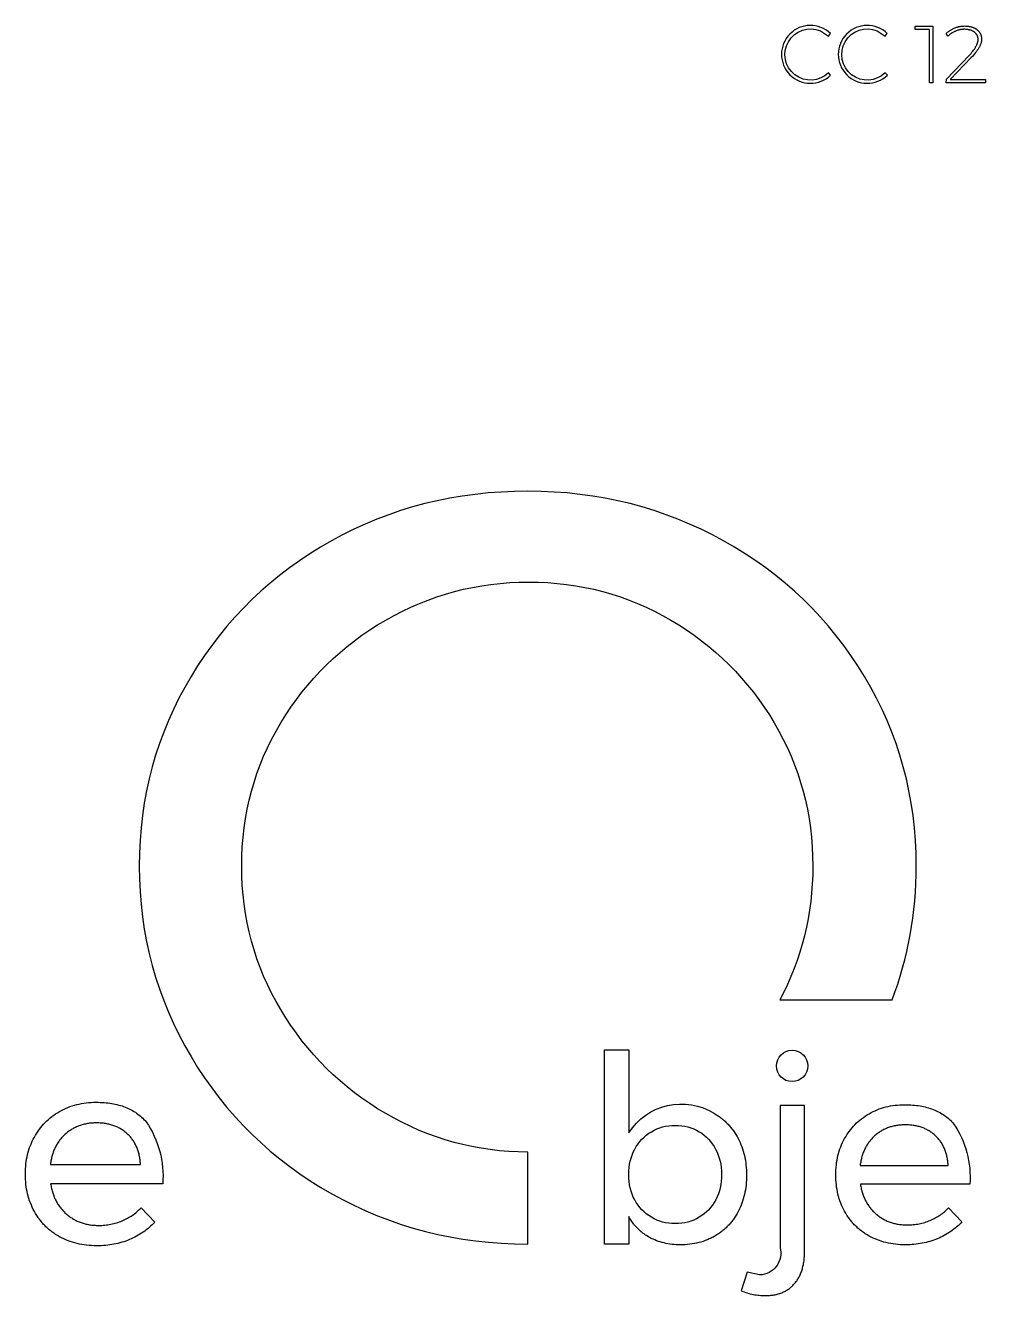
# Model space of a CAD drawing. Header units: millimetres. Extents: x -1043 to -744, y -1370 to -1206.
# Drawn here: x -945.24 to -908.03, y -1340.23 to -1291.02 of the extents above; entities that cross this region are included whole.
import ezdxf

# ---------------------------------------------------------------- set-up
doc = ezdxf.new("R2010")
doc.units = ezdxf.units.MM
doc.header["$MEASUREMENT"] = 0
doc.layers.add('Electronics$ENGRAVE1', color=5, linetype='Continuous', true_color=0x0000ff)

msp = doc.modelspace()

# ---------------------------------------------------------------- linework, layer by layer
at = {"layer": 'Electronics$ENGRAVE1'}
for points in [[(-914.436, -1291.236), (-914.12, -1291.437), (-914.041, -1291.337, 2.359226), (-914.038, -1292.948), (-914.12, -1292.857, -1.864699)], [(-912.236, -1291.236), (-911.92, -1291.437), (-911.841, -1291.337, 2.359226), (-911.838, -1292.948), (-911.92, -1292.857, -1.864699)], [(-918.534, -1333.182), (-918.462, -1333.227), (-918.391, -1333.273), (-918.357, -1333.297), (-918.323, -1333.321), (-918.289, -1333.346), (-918.256, -1333.372), (-918.224, -1333.398), (-918.192, -1333.425), (-918.161, -1333.452), (-918.13, -1333.48), (-918.1, -1333.508), (-918.07, -1333.537), (-918.04, -1333.566), (-918.012, -1333.596), (-917.983, -1333.626), (-917.956, -1333.657), (-917.928, -1333.689), (-917.902, -1333.721), (-917.875, -1333.753), (-917.85, -1333.786), (-917.8, -1333.854), (-917.752, -1333.924), (-917.706, -1333.996), (-917.663, -1334.07), (-917.621, -1334.146), (-917.582, -1334.224), (-917.545, -1334.304), (-917.511, -1334.385), (-917.479, -1334.467), (-917.45, -1334.551), (-917.423, -1334.636), (-917.399, -1334.723), (-917.378, -1334.811), (-917.359, -1334.9), (-917.342, -1334.991), (-917.328, -1335.083), (-917.317, -1335.177), (-917.308, -1335.272), (-917.302, -1335.369), (-917.298, -1335.467), (-917.296, -1335.566), (-917.298, -1335.665), (-917.301, -1335.761), (-917.308, -1335.857), (-917.316, -1335.951), (-917.328, -1336.044), (-917.341, -1336.135), (-917.358, -1336.225), (-917.376, -1336.313), (-917.398, -1336.4), (-917.421, -1336.486), (-917.448, -1336.57), (-917.476, -1336.653), (-917.507, -1336.735), (-917.541, -1336.815), (-917.577, -1336.894), (-917.616, -1336.971), (-917.657, -1337.047), (-917.7, -1337.121), (-917.745, -1337.192), (-917.792, -1337.261), (-917.817, -1337.295), (-917.842, -1337.328), (-917.867, -1337.361), (-917.893, -1337.393), (-917.919, -1337.425), (-917.946, -1337.456), (-917.974, -1337.487), (-918.002, -1337.517), (-918.03, -1337.546), (-918.059, -1337.575), (-918.088, -1337.604), (-918.119, -1337.632), (-918.149, -1337.659), (-918.18, -1337.686), (-918.212, -1337.712), (-918.244, -1337.738), (-918.276, -1337.763), (-918.309, -1337.788), (-918.343, -1337.812), (-918.377, -1337.836), (-918.412, -1337.859), (-918.447, -1337.881), (-918.519, -1337.925), (-918.556, -1337.946), (-918.592, -1337.966), (-918.63, -1337.986), (-918.667, -1338.005), (-918.705, -1338.023), (-918.744, -1338.04), (-918.782, -1338.057), (-918.821, -1338.074), (-918.9, -1338.104), (-918.98, -1338.132), (-919.061, -1338.157), (-919.144, -1338.18), (-919.228, -1338.2), (-919.313, -1338.217), (-919.4, -1338.232), (-919.488, -1338.244), (-919.577, -1338.253), (-919.668, -1338.26), (-919.76, -1338.264), (-919.853, -1338.265), (-919.937, -1338.264), (-920.02, -1338.26), (-920.102, -1338.255), (-920.183, -1338.247), (-920.262, -1338.237), (-920.34, -1338.225), (-920.417, -1338.21), (-920.492, -1338.194), (-920.566, -1338.175), (-920.639, -1338.154), (-920.711, -1338.131), (-920.781, -1338.105), (-920.85, -1338.077), (-920.918, -1338.047), (-920.985, -1338.015), (-921.05, -1337.981), (-921.114, -1337.944), (-921.176, -1337.906), (-921.206, -1337.886), (-921.236, -1337.866), (-921.266, -1337.845), (-921.295, -1337.824), (-921.323, -1337.802), (-921.352, -1337.779), (-921.379, -1337.757), (-921.407, -1337.734), (-921.433, -1337.71), (-921.46, -1337.686), (-921.486, -1337.661), (-921.512, -1337.636), (-921.537, -1337.61), (-921.561, -1337.584), (-921.586, -1337.558), (-921.61, -1337.531), (-921.633, -1337.503), (-921.656, -1337.475), (-921.678, -1337.447), (-921.7, -1337.418), (-921.743, -1337.358), (-921.784, -1337.297), (-921.824, -1337.234), (-921.862, -1337.169), (-921.862, -1338.234), (-922.805, -1338.234), (-922.805, -1330.707), (-921.862, -1330.707), (-921.862, -1333.933, -0.413707)], [(-940.56, -1333.496, -0.169777), (-939.915, -1335.902), (-944.26, -1335.902), (-944.252, -1335.948), (-944.244, -1335.993), (-944.235, -1336.038), (-944.225, -1336.082), (-944.215, -1336.126), (-944.203, -1336.169), (-944.191, -1336.211), (-944.178, -1336.253), (-944.165, -1336.294), (-944.15, -1336.334), (-944.135, -1336.374), (-944.119, -1336.413), (-944.103, -1336.452), (-944.085, -1336.49), (-944.067, -1336.528), (-944.048, -1336.565), (-944.028, -1336.601), (-944.008, -1336.637), (-943.987, -1336.672), (-943.965, -1336.707), (-943.942, -1336.741), (-943.918, -1336.775), (-943.894, -1336.808), (-943.869, -1336.84), (-943.843, -1336.871), (-943.817, -1336.903), (-943.789, -1336.933), (-943.761, -1336.963), (-943.733, -1336.992), (-943.703, -1337.021), (-943.673, -1337.049), (-943.641, -1337.077), (-943.61, -1337.104), (-943.578, -1337.13), (-943.545, -1337.155), (-943.512, -1337.179), (-943.478, -1337.203), (-943.444, -1337.225), (-943.41, -1337.247), (-943.375, -1337.268), (-943.339, -1337.288), (-943.304, -1337.307), (-943.267, -1337.325), (-943.231, -1337.343), (-943.193, -1337.36), (-943.156, -1337.375), (-943.118, -1337.39), (-943.079, -1337.404), (-943.04, -1337.418), (-943, -1337.43), (-942.96, -1337.441), (-942.92, -1337.452), (-942.879, -1337.462), (-942.838, -1337.471), (-942.796, -1337.479), (-942.754, -1337.486), (-942.711, -1337.493), (-942.668, -1337.498), (-942.624, -1337.503), (-942.58, -1337.507), (-942.536, -1337.51), (-942.491, -1337.512), (-942.445, -1337.513), (-942.399, -1337.513), (-942.339, -1337.513), (-942.278, -1337.511), (-942.219, -1337.507), (-942.159, -1337.502), (-942.101, -1337.496), (-942.043, -1337.489), (-941.985, -1337.48), (-941.928, -1337.469), (-941.871, -1337.458), (-941.815, -1337.444), (-941.76, -1337.43), (-941.705, -1337.414), (-941.65, -1337.397), (-941.596, -1337.378), (-941.543, -1337.358), (-941.49, -1337.337), (-941.438, -1337.314), (-941.386, -1337.29), (-941.336, -1337.265), (-941.286, -1337.239), (-941.238, -1337.212), (-941.19, -1337.184), (-941.143, -1337.154), (-941.096, -1337.124), (-941.051, -1337.092), (-941.006, -1337.059), (-940.963, -1337.025), (-940.92, -1336.99), (-940.878, -1336.954), (-940.837, -1336.916), (-940.797, -1336.878), (-940.757, -1336.838), (-940.227, -1337.389), (-940.278, -1337.443), (-940.331, -1337.495), (-940.385, -1337.545), (-940.44, -1337.595), (-940.497, -1337.642), (-940.555, -1337.688), (-940.614, -1337.733), (-940.674, -1337.776), (-940.736, -1337.817), (-940.799, -1337.857), (-940.863, -1337.896), (-940.929, -1337.932), (-940.996, -1337.968), (-941.064, -1338.001), (-941.133, -1338.034), (-941.204, -1338.064), (-941.276, -1338.093), (-941.349, -1338.12), (-941.423, -1338.146), (-941.498, -1338.169), (-941.574, -1338.19), (-941.65, -1338.21), (-941.728, -1338.228), (-941.807, -1338.244), (-941.887, -1338.258), (-941.967, -1338.27), (-942.049, -1338.28), (-942.132, -1338.288), (-942.215, -1338.295), (-942.3, -1338.3), (-942.386, -1338.302), (-942.472, -1338.303), (-942.573, -1338.302), (-942.672, -1338.298), (-942.77, -1338.291), (-942.866, -1338.282), (-942.961, -1338.269), (-943.055, -1338.254), (-943.147, -1338.237), (-943.237, -1338.216), (-943.327, -1338.193), (-943.415, -1338.167), (-943.501, -1338.139), (-943.586, -1338.108), (-943.67, -1338.074), (-943.752, -1338.037), (-943.832, -1337.997), (-943.912, -1337.955), (-943.989, -1337.911), (-944.065, -1337.864), (-944.101, -1337.839), (-944.138, -1337.815), (-944.173, -1337.789), (-944.209, -1337.763), (-944.243, -1337.737), (-944.277, -1337.71), (-944.311, -1337.682), (-944.344, -1337.654), (-944.376, -1337.625), (-944.408, -1337.596), (-944.44, -1337.566), (-944.47, -1337.536), (-944.501, -1337.505), (-944.53, -1337.473), (-944.56, -1337.441), (-944.588, -1337.408), (-944.616, -1337.375), (-944.644, -1337.341), (-944.671, -1337.307), (-944.697, -1337.272), (-944.723, -1337.237), (-944.748, -1337.201), (-944.797, -1337.127), (-944.844, -1337.051), (-944.889, -1336.973), (-944.931, -1336.893), (-944.97, -1336.812), (-945.007, -1336.729), (-945.041, -1336.645), (-945.072, -1336.559), (-945.101, -1336.473), (-945.127, -1336.384), (-945.15, -1336.295), (-945.17, -1336.204), (-945.188, -1336.111), (-945.203, -1336.018), (-945.215, -1335.923), (-945.225, -1335.826), (-945.231, -1335.728), (-945.236, -1335.629), (-945.237, -1335.528), (-945.236, -1335.428), (-945.231, -1335.328), (-945.225, -1335.231), (-945.215, -1335.134), (-945.203, -1335.039), (-945.188, -1334.946), (-945.17, -1334.854), (-945.15, -1334.763), (-945.127, -1334.674), (-945.101, -1334.586), (-945.072, -1334.499), (-945.041, -1334.414), (-945.007, -1334.331), (-944.97, -1334.249), (-944.931, -1334.168), (-944.889, -1334.089), (-944.844, -1334.011), (-944.797, -1333.936), (-944.748, -1333.862), (-944.697, -1333.791), (-944.644, -1333.722), (-944.589, -1333.655), (-944.531, -1333.59), (-944.472, -1333.527), (-944.41, -1333.467), (-944.346, -1333.408), (-944.28, -1333.352), (-944.212, -1333.297), (-944.141, -1333.245), (-944.069, -1333.195), (-943.994, -1333.147), (-943.917, -1333.101), (-943.838, -1333.058), (-943.758, -1333.017), (-943.677, -1332.979), (-943.594, -1332.944), (-943.51, -1332.912), (-943.424, -1332.883), (-943.337, -1332.856), (-943.249, -1332.832), (-943.159, -1332.811), (-943.068, -1332.793), (-942.976, -1332.778), (-942.882, -1332.765), (-942.787, -1332.755), (-942.69, -1332.748), (-942.592, -1332.744), (-942.493, -1332.743), (-942.414, -1332.743), (-942.336, -1332.746), (-942.259, -1332.749), (-942.183, -1332.754), (-942.109, -1332.761), (-942.035, -1332.769), (-941.963, -1332.779), (-941.893, -1332.79), (-941.823, -1332.802), (-941.755, -1332.816), (-941.688, -1332.832), (-941.622, -1332.849), (-941.557, -1332.867), (-941.494, -1332.887), (-941.431, -1332.908), (-941.37, -1332.931), (-941.311, -1332.955), (-941.252, -1332.981), (-941.195, -1333.008), (-941.139, -1333.037), (-941.084, -1333.067), (-941.03, -1333.099), (-940.977, -1333.132), (-940.926, -1333.167), (-940.876, -1333.203), (-940.827, -1333.24), (-940.78, -1333.279), (-940.733, -1333.32), (-940.688, -1333.362), (-940.644, -1333.405), (-940.601, -1333.45)], [(-940.56, -1333.496, -0.169777), (-939.915, -1335.902), (-944.26, -1335.902), (-944.252, -1335.948), (-944.244, -1335.993), (-944.235, -1336.038), (-944.225, -1336.082), (-944.215, -1336.126), (-944.203, -1336.169), (-944.191, -1336.211), (-944.178, -1336.253), (-944.165, -1336.294), (-944.15, -1336.334), (-944.135, -1336.374), (-944.119, -1336.413), (-944.103, -1336.452), (-944.085, -1336.49), (-944.067, -1336.528), (-944.048, -1336.565), (-944.028, -1336.601), (-944.008, -1336.637), (-943.987, -1336.672), (-943.965, -1336.707), (-943.942, -1336.741), (-943.918, -1336.775), (-943.894, -1336.808), (-943.869, -1336.84), (-943.843, -1336.871), (-943.817, -1336.903), (-943.789, -1336.933), (-943.761, -1336.963), (-943.733, -1336.992), (-943.703, -1337.021), (-943.673, -1337.049), (-943.641, -1337.077), (-943.61, -1337.104), (-943.578, -1337.13), (-943.545, -1337.155), (-943.512, -1337.179), (-943.478, -1337.203), (-943.444, -1337.225), (-943.41, -1337.247), (-943.375, -1337.268), (-943.339, -1337.288), (-943.304, -1337.307), (-943.267, -1337.325), (-943.231, -1337.343), (-943.193, -1337.36), (-943.156, -1337.375), (-943.118, -1337.39), (-943.079, -1337.404), (-943.04, -1337.418), (-943, -1337.43), (-942.96, -1337.441), (-942.92, -1337.452), (-942.879, -1337.462), (-942.838, -1337.471), (-942.796, -1337.479), (-942.754, -1337.486), (-942.711, -1337.493), (-942.668, -1337.498), (-942.624, -1337.503), (-942.58, -1337.507), (-942.536, -1337.51), (-942.491, -1337.512), (-942.445, -1337.513), (-942.399, -1337.513), (-942.339, -1337.513), (-942.278, -1337.511), (-942.219, -1337.507), (-942.159, -1337.502), (-942.101, -1337.496), (-942.043, -1337.489), (-941.985, -1337.48), (-941.928, -1337.469), (-941.871, -1337.458), (-941.815, -1337.444), (-941.76, -1337.43), (-941.705, -1337.414), (-941.65, -1337.397), (-941.596, -1337.378), (-941.543, -1337.358), (-941.49, -1337.337), (-941.438, -1337.314), (-941.386, -1337.29), (-941.336, -1337.265), (-941.286, -1337.239), (-941.238, -1337.212), (-941.19, -1337.184), (-941.143, -1337.154), (-941.096, -1337.124), (-941.051, -1337.092), (-941.006, -1337.059), (-940.963, -1337.025), (-940.92, -1336.99), (-940.878, -1336.954), (-940.837, -1336.916), (-940.797, -1336.878), (-940.757, -1336.838), (-940.227, -1337.389), (-940.278, -1337.443), (-940.331, -1337.495), (-940.385, -1337.545), (-940.44, -1337.595), (-940.497, -1337.642), (-940.555, -1337.688), (-940.614, -1337.733), (-940.674, -1337.776), (-940.736, -1337.817), (-940.799, -1337.857), (-940.863, -1337.896), (-940.929, -1337.932), (-940.996, -1337.968), (-941.064, -1338.001), (-941.133, -1338.034), (-941.204, -1338.064), (-941.276, -1338.093), (-941.349, -1338.12), (-941.423, -1338.146), (-941.498, -1338.169), (-941.574, -1338.19), (-941.65, -1338.21), (-941.728, -1338.228), (-941.807, -1338.244), (-941.887, -1338.258), (-941.967, -1338.27), (-942.049, -1338.28), (-942.132, -1338.288), (-942.215, -1338.295), (-942.3, -1338.3), (-942.386, -1338.302), (-942.472, -1338.303), (-942.573, -1338.302), (-942.672, -1338.298), (-942.77, -1338.291), (-942.866, -1338.282), (-942.961, -1338.269), (-943.055, -1338.254), (-943.147, -1338.237), (-943.237, -1338.216), (-943.327, -1338.193), (-943.415, -1338.167), (-943.501, -1338.139), (-943.586, -1338.108), (-943.67, -1338.074), (-943.752, -1338.037), (-943.832, -1337.997), (-943.912, -1337.955), (-943.989, -1337.911), (-944.065, -1337.864), (-944.101, -1337.839), (-944.138, -1337.815), (-944.173, -1337.789), (-944.209, -1337.763), (-944.243, -1337.737), (-944.277, -1337.71), (-944.311, -1337.682), (-944.344, -1337.654), (-944.376, -1337.625), (-944.408, -1337.596), (-944.44, -1337.566), (-944.47, -1337.536), (-944.501, -1337.505), (-944.53, -1337.473), (-944.56, -1337.441), (-944.588, -1337.408), (-944.616, -1337.375), (-944.644, -1337.341), (-944.671, -1337.307), (-944.697, -1337.272), (-944.723, -1337.237), (-944.748, -1337.201), (-944.797, -1337.127), (-944.844, -1337.051), (-944.889, -1336.973), (-944.931, -1336.893), (-944.97, -1336.812), (-945.007, -1336.729), (-945.041, -1336.645), (-945.072, -1336.559), (-945.101, -1336.473), (-945.127, -1336.384), (-945.15, -1336.295), (-945.17, -1336.204), (-945.188, -1336.111), (-945.203, -1336.018), (-945.215, -1335.923), (-945.225, -1335.826), (-945.231, -1335.728), (-945.236, -1335.629), (-945.237, -1335.528), (-945.236, -1335.428), (-945.231, -1335.328), (-945.225, -1335.231), (-945.215, -1335.134), (-945.203, -1335.039), (-945.188, -1334.946), (-945.17, -1334.854), (-945.15, -1334.763), (-945.127, -1334.674), (-945.101, -1334.586), (-945.072, -1334.499), (-945.041, -1334.414), (-945.007, -1334.331), (-944.97, -1334.249), (-944.931, -1334.168), (-944.889, -1334.089), (-944.844, -1334.011), (-944.797, -1333.936), (-944.748, -1333.862), (-944.697, -1333.791), (-944.644, -1333.722), (-944.589, -1333.655), (-944.531, -1333.59), (-944.472, -1333.527), (-944.41, -1333.467), (-944.346, -1333.408), (-944.28, -1333.352), (-944.212, -1333.297), (-944.141, -1333.245), (-944.069, -1333.195), (-943.994, -1333.147), (-943.917, -1333.101), (-943.838, -1333.058), (-943.758, -1333.017), (-943.677, -1332.979), (-943.594, -1332.944), (-943.51, -1332.912), (-943.424, -1332.883), (-943.337, -1332.856), (-943.249, -1332.832), (-943.159, -1332.811), (-943.068, -1332.793), (-942.976, -1332.778), (-942.882, -1332.765), (-942.787, -1332.755), (-942.69, -1332.748), (-942.592, -1332.744), (-942.493, -1332.743), (-942.414, -1332.743), (-942.336, -1332.746), (-942.259, -1332.749), (-942.183, -1332.754), (-942.109, -1332.761), (-942.035, -1332.769), (-941.963, -1332.779), (-941.893, -1332.79), (-941.823, -1332.802), (-941.755, -1332.816), (-941.688, -1332.832), (-941.622, -1332.849), (-941.557, -1332.867), (-941.494, -1332.887), (-941.431, -1332.908), (-941.37, -1332.931), (-941.311, -1332.955), (-941.252, -1332.981), (-941.195, -1333.008), (-941.139, -1333.037), (-941.084, -1333.067), (-941.03, -1333.099), (-940.977, -1333.132), (-940.926, -1333.167), (-940.876, -1333.203), (-940.827, -1333.24), (-940.78, -1333.279), (-940.733, -1333.32), (-940.688, -1333.362), (-940.644, -1333.405), (-940.601, -1333.45)], [(-916.789, -1339.431), (-917.276, -1339.33), (-917.499, -1340.05), (-917.441, -1340.072), (-917.383, -1340.093), (-917.325, -1340.112), (-917.267, -1340.13), (-917.209, -1340.147), (-917.151, -1340.162), (-917.093, -1340.175), (-917.035, -1340.187), (-916.978, -1340.198), (-916.92, -1340.207), (-916.863, -1340.215), (-916.805, -1340.221), (-916.748, -1340.226), (-916.691, -1340.23), (-916.633, -1340.232), (-916.576, -1340.233), (-916.531, -1340.232), (-916.486, -1340.231), (-916.442, -1340.229), (-916.399, -1340.226), (-916.356, -1340.222), (-916.314, -1340.217), (-916.272, -1340.211), (-916.232, -1340.205), (-916.191, -1340.197), (-916.152, -1340.189), (-916.113, -1340.18), (-916.075, -1340.169), (-916.037, -1340.158), (-916, -1340.146), (-915.964, -1340.134), (-915.928, -1340.12), (-915.893, -1340.105), (-915.859, -1340.09), (-915.825, -1340.074), (-915.792, -1340.057), (-915.76, -1340.038), (-915.728, -1340.02), (-915.697, -1340), (-915.666, -1339.979), (-915.636, -1339.957), (-915.607, -1339.935), (-915.578, -1339.911), (-915.55, -1339.887), (-915.523, -1339.862), (-915.496, -1339.836), (-915.47, -1339.809), (-915.445, -1339.781), (-915.42, -1339.753), (-915.397, -1339.724), (-915.374, -1339.693), (-915.351, -1339.663), (-915.33, -1339.631), (-915.309, -1339.599), (-915.289, -1339.566), (-915.27, -1339.532), (-915.251, -1339.497), (-915.234, -1339.462), (-915.217, -1339.426), (-915.201, -1339.389), (-915.186, -1339.352), (-915.171, -1339.314), (-915.157, -1339.275), (-915.145, -1339.235), (-915.132, -1339.194), (-915.121, -1339.153), (-915.111, -1339.111), (-915.101, -1339.069), (-915.092, -1339.025), (-915.084, -1338.981), (-915.076, -1338.936), (-915.069, -1338.89), (-915.064, -1338.844), (-915.058, -1338.797), (-915.051, -1338.7), (-915.046, -1338.601), (-915.044, -1338.498), (-915.044, -1332.868), (-915.998, -1332.868), (-915.998, -1338.366, -0.483932)], [(-909.272, -1333.573, -0.169777), (-908.643, -1335.921), (-912.884, -1335.921), (-912.876, -1335.966), (-912.868, -1336.01), (-912.859, -1336.054), (-912.85, -1336.097), (-912.839, -1336.139), (-912.828, -1336.181), (-912.817, -1336.222), (-912.804, -1336.263), (-912.791, -1336.303), (-912.777, -1336.343), (-912.762, -1336.382), (-912.746, -1336.42), (-912.73, -1336.458), (-912.713, -1336.495), (-912.695, -1336.532), (-912.677, -1336.568), (-912.658, -1336.604), (-912.638, -1336.639), (-912.617, -1336.673), (-912.596, -1336.707), (-912.573, -1336.74), (-912.55, -1336.773), (-912.527, -1336.805), (-912.502, -1336.836), (-912.477, -1336.867), (-912.451, -1336.898), (-912.424, -1336.927), (-912.397, -1336.957), (-912.369, -1336.985), (-912.34, -1337.013), (-912.31, -1337.041), (-912.28, -1337.068), (-912.249, -1337.094), (-912.218, -1337.119), (-912.186, -1337.144), (-912.153, -1337.168), (-912.121, -1337.191), (-912.087, -1337.213), (-912.054, -1337.234), (-912.02, -1337.254), (-911.985, -1337.274), (-911.95, -1337.292), (-911.915, -1337.31), (-911.879, -1337.327), (-911.843, -1337.344), (-911.806, -1337.359), (-911.769, -1337.374), (-911.731, -1337.387), (-911.693, -1337.4), (-911.654, -1337.412), (-911.615, -1337.424), (-911.576, -1337.434), (-911.536, -1337.444), (-911.496, -1337.452), (-911.455, -1337.46), (-911.414, -1337.467), (-911.372, -1337.473), (-911.33, -1337.479), (-911.287, -1337.483), (-911.244, -1337.487), (-911.201, -1337.49), (-911.157, -1337.492), (-911.113, -1337.493), (-911.068, -1337.494), (-911.008, -1337.493), (-910.95, -1337.491), (-910.891, -1337.488), (-910.833, -1337.483), (-910.776, -1337.477), (-910.719, -1337.47), (-910.663, -1337.461), (-910.607, -1337.451), (-910.552, -1337.439), (-910.498, -1337.426), (-910.443, -1337.412), (-910.39, -1337.397), (-910.336, -1337.38), (-910.284, -1337.362), (-910.232, -1337.342), (-910.18, -1337.321), (-910.129, -1337.299), (-910.079, -1337.276), (-910.03, -1337.252), (-909.981, -1337.226), (-909.934, -1337.2), (-909.887, -1337.172), (-909.841, -1337.143), (-909.796, -1337.113), (-909.752, -1337.082), (-909.708, -1337.05), (-909.666, -1337.017), (-909.624, -1336.983), (-909.583, -1336.947), (-909.543, -1336.911), (-909.503, -1336.873), (-909.465, -1336.834), (-908.948, -1337.372), (-908.998, -1337.425), (-909.049, -1337.476), (-909.102, -1337.525), (-909.156, -1337.573), (-909.211, -1337.62), (-909.267, -1337.665), (-909.325, -1337.708), (-909.384, -1337.75), (-909.444, -1337.79), (-909.505, -1337.829), (-909.568, -1337.867), (-909.632, -1337.903), (-909.698, -1337.937), (-909.764, -1337.97), (-909.832, -1338.002), (-909.901, -1338.032), (-909.971, -1338.06), (-910.043, -1338.086), (-910.115, -1338.111), (-910.188, -1338.134), (-910.262, -1338.155), (-910.337, -1338.174), (-910.413, -1338.191), (-910.49, -1338.207), (-910.567, -1338.22), (-910.646, -1338.232), (-910.726, -1338.242), (-910.807, -1338.25), (-910.888, -1338.257), (-910.971, -1338.261), (-911.054, -1338.264), (-911.139, -1338.265), (-911.237, -1338.264), (-911.334, -1338.26), (-911.429, -1338.253), (-911.523, -1338.244), (-911.616, -1338.232), (-911.707, -1338.217), (-911.797, -1338.2), (-911.886, -1338.18), (-911.973, -1338.157), (-912.059, -1338.132), (-912.143, -1338.104), (-912.226, -1338.074), (-912.307, -1338.04), (-912.388, -1338.005), (-912.466, -1337.966), (-912.544, -1337.925), (-912.619, -1337.881), (-912.693, -1337.836), (-912.729, -1337.812), (-912.764, -1337.788), (-912.799, -1337.763), (-912.834, -1337.738), (-912.867, -1337.712), (-912.901, -1337.685), (-912.933, -1337.658), (-912.966, -1337.631), (-912.997, -1337.603), (-913.028, -1337.574), (-913.059, -1337.545), (-913.089, -1337.515), (-913.119, -1337.485), (-913.148, -1337.454), (-913.176, -1337.423), (-913.204, -1337.391), (-913.231, -1337.359), (-913.258, -1337.326), (-913.285, -1337.292), (-913.31, -1337.258), (-913.336, -1337.224), (-913.36, -1337.189), (-913.408, -1337.117), (-913.454, -1337.043), (-913.497, -1336.966), (-913.539, -1336.888), (-913.577, -1336.809), (-913.613, -1336.728), (-913.646, -1336.646), (-913.677, -1336.563), (-913.704, -1336.478), (-913.73, -1336.392), (-913.752, -1336.304), (-913.772, -1336.216), (-913.789, -1336.125), (-913.804, -1336.034), (-913.816, -1335.941), (-913.825, -1335.847), (-913.832, -1335.751), (-913.836, -1335.654), (-913.837, -1335.556), (-913.836, -1335.458), (-913.832, -1335.361), (-913.825, -1335.266), (-913.816, -1335.172), (-913.804, -1335.079), (-913.789, -1334.988), (-913.772, -1334.898), (-913.752, -1334.809), (-913.73, -1334.722), (-913.704, -1334.637), (-913.677, -1334.552), (-913.646, -1334.469), (-913.613, -1334.388), (-913.577, -1334.307), (-913.539, -1334.229), (-913.497, -1334.151), (-913.454, -1334.076), (-913.408, -1334.002), (-913.36, -1333.93), (-913.311, -1333.861), (-913.259, -1333.793), (-913.205, -1333.728), (-913.149, -1333.665), (-913.09, -1333.603), (-913.03, -1333.544), (-912.968, -1333.487), (-912.903, -1333.432), (-912.836, -1333.379), (-912.768, -1333.328), (-912.697, -1333.279), (-912.624, -1333.232), (-912.549, -1333.187), (-912.472, -1333.145), (-912.394, -1333.105), (-912.315, -1333.069), (-912.234, -1333.034), (-912.152, -1333.003), (-912.068, -1332.974), (-911.983, -1332.948), (-911.897, -1332.925), (-911.81, -1332.904), (-911.721, -1332.887), (-911.63, -1332.872), (-911.539, -1332.859), (-911.446, -1332.85), (-911.352, -1332.843), (-911.256, -1332.839), (-911.159, -1332.838), (-911.082, -1332.838), (-911.005, -1332.84), (-910.93, -1332.844), (-910.857, -1332.849), (-910.784, -1332.855), (-910.713, -1332.863), (-910.642, -1332.873), (-910.573, -1332.883), (-910.505, -1332.896), (-910.439, -1332.909), (-910.373, -1332.924), (-910.309, -1332.941), (-910.246, -1332.959), (-910.184, -1332.978), (-910.123, -1332.999), (-910.063, -1333.021), (-910.005, -1333.045), (-909.948, -1333.07), (-909.892, -1333.097), (-909.837, -1333.125), (-909.783, -1333.154), (-909.731, -1333.185), (-909.68, -1333.217), (-909.63, -1333.251), (-909.581, -1333.286), (-909.533, -1333.323), (-909.487, -1333.361), (-909.441, -1333.401), (-909.397, -1333.442), (-909.354, -1333.484), (-909.313, -1333.528)]]:
    msp.add_lwpolyline(points, format="xyb", close=True, dxfattribs=at)
for points in [[(-910.768, -1291.055), (-910.079, -1291.055), (-910.079, -1293.242), (-910.208, -1293.242), (-910.208, -1291.183), (-910.768, -1291.183)], [(-908.033, -1293.114), (-908.033, -1293.242), (-909.557, -1293.242), (-909.554, -1293.108), (-908.674, -1292.188), (-908.635, -1292.146), (-908.597, -1292.105), (-908.562, -1292.064), (-908.529, -1292.023), (-908.498, -1291.982), (-908.469, -1291.941), (-908.455, -1291.92), (-908.442, -1291.9), (-908.43, -1291.879), (-908.418, -1291.859), (-908.406, -1291.839), (-908.396, -1291.819), (-908.386, -1291.8), (-908.377, -1291.781), (-908.368, -1291.762), (-908.36, -1291.743), (-908.354, -1291.725), (-908.347, -1291.707), (-908.342, -1291.69), (-908.337, -1291.673), (-908.335, -1291.664), (-908.333, -1291.656), (-908.331, -1291.648), (-908.33, -1291.64), (-908.328, -1291.632), (-908.327, -1291.624), (-908.326, -1291.616), (-908.325, -1291.608), (-908.325, -1291.6), (-908.324, -1291.593), (-908.324, -1291.585), (-908.324, -1291.577), (-908.324, -1291.566), (-908.324, -1291.554), (-908.325, -1291.543), (-908.326, -1291.532), (-908.327, -1291.521), (-908.329, -1291.51), (-908.331, -1291.499), (-908.333, -1291.489), (-908.335, -1291.478), (-908.338, -1291.468), (-908.341, -1291.458), (-908.344, -1291.448), (-908.348, -1291.438), (-908.352, -1291.428), (-908.356, -1291.419), (-908.36, -1291.41), (-908.365, -1291.401), (-908.37, -1291.391), (-908.375, -1291.383), (-908.381, -1291.374), (-908.386, -1291.365), (-908.393, -1291.357), (-908.399, -1291.349), (-908.406, -1291.341), (-908.413, -1291.333), (-908.42, -1291.325), (-908.427, -1291.317), (-908.435, -1291.31), (-908.443, -1291.303), (-908.452, -1291.296), (-908.46, -1291.289), (-908.469, -1291.282), (-908.479, -1291.275), (-908.488, -1291.269), (-908.498, -1291.262), (-908.507, -1291.256), (-908.517, -1291.251), (-908.528, -1291.245), (-908.538, -1291.24), (-908.549, -1291.235), (-908.559, -1291.23), (-908.571, -1291.225), (-908.582, -1291.22), (-908.593, -1291.216), (-908.605, -1291.212), (-908.617, -1291.208), (-908.629, -1291.204), (-908.641, -1291.201), (-908.654, -1291.198), (-908.666, -1291.194), (-908.679, -1291.192), (-908.692, -1291.189), (-908.705, -1291.187), (-908.719, -1291.184), (-908.747, -1291.181), (-908.775, -1291.178), (-908.804, -1291.175), (-908.834, -1291.174), (-908.865, -1291.174), (-908.886, -1291.174), (-908.906, -1291.175), (-908.926, -1291.176), (-908.947, -1291.178), (-908.967, -1291.181), (-908.988, -1291.184), (-909.009, -1291.187), (-909.029, -1291.191), (-909.05, -1291.196), (-909.07, -1291.201), (-909.091, -1291.207), (-909.112, -1291.213), (-909.133, -1291.22), (-909.154, -1291.228), (-909.174, -1291.236), (-909.195, -1291.244), (-909.216, -1291.253), (-909.237, -1291.263), (-909.257, -1291.273), (-909.277, -1291.283), (-909.297, -1291.294), (-909.316, -1291.305), (-909.335, -1291.316), (-909.354, -1291.328), (-909.372, -1291.341), (-909.391, -1291.354), (-909.409, -1291.367), (-909.426, -1291.381), (-909.444, -1291.395), (-909.461, -1291.409), (-909.478, -1291.424), (-909.494, -1291.44), (-909.56, -1291.337), (-909.542, -1291.32), (-909.523, -1291.303), (-909.504, -1291.287), (-909.485, -1291.271), (-909.466, -1291.256), (-909.446, -1291.242), (-909.426, -1291.228), (-909.405, -1291.214), (-909.385, -1291.201), (-909.364, -1291.188), (-909.342, -1291.176), (-909.32, -1291.164), (-909.298, -1291.153), (-909.276, -1291.142), (-909.253, -1291.132), (-909.23, -1291.122), (-909.207, -1291.113), (-909.183, -1291.104), (-909.16, -1291.096), (-909.136, -1291.089), (-909.113, -1291.082), (-909.089, -1291.075), (-909.066, -1291.07), (-909.042, -1291.065), (-909.019, -1291.06), (-908.995, -1291.056), (-908.972, -1291.053), (-908.948, -1291.05), (-908.924, -1291.048), (-908.9, -1291.047), (-908.877, -1291.046), (-908.853, -1291.045), (-908.815, -1291.046), (-908.778, -1291.048), (-908.742, -1291.05), (-908.707, -1291.054), (-908.69, -1291.057), (-908.674, -1291.059), (-908.657, -1291.062), (-908.641, -1291.065), (-908.625, -1291.069), (-908.609, -1291.072), (-908.593, -1291.076), (-908.578, -1291.081), (-908.563, -1291.085), (-908.548, -1291.09), (-908.534, -1291.095), (-908.519, -1291.1), (-908.505, -1291.106), (-908.492, -1291.112), (-908.478, -1291.118), (-908.465, -1291.125), (-908.452, -1291.131), (-908.439, -1291.138), (-908.427, -1291.146), (-908.414, -1291.153), (-908.402, -1291.161), (-908.39, -1291.169), (-908.379, -1291.178), (-908.368, -1291.186), (-908.357, -1291.195), (-908.346, -1291.204), (-908.336, -1291.214), (-908.326, -1291.223), (-908.316, -1291.233), (-908.307, -1291.243), (-908.298, -1291.253), (-908.29, -1291.263), (-908.281, -1291.273), (-908.274, -1291.284), (-908.266, -1291.295), (-908.259, -1291.306), (-908.252, -1291.317), (-908.246, -1291.328), (-908.24, -1291.34), (-908.234, -1291.351), (-908.228, -1291.363), (-908.223, -1291.375), (-908.219, -1291.388), (-908.214, -1291.4), (-908.21, -1291.413), (-908.207, -1291.426), (-908.203, -1291.439), (-908.2, -1291.452), (-908.198, -1291.466), (-908.196, -1291.479), (-908.194, -1291.493), (-908.192, -1291.507), (-908.191, -1291.521), (-908.19, -1291.536), (-908.189, -1291.55), (-908.189, -1291.565), (-908.189, -1291.574), (-908.19, -1291.583), (-908.19, -1291.592), (-908.191, -1291.602), (-908.192, -1291.611), (-908.193, -1291.62), (-908.194, -1291.63), (-908.196, -1291.639), (-908.198, -1291.649), (-908.2, -1291.659), (-908.202, -1291.669), (-908.204, -1291.678), (-908.207, -1291.688), (-908.21, -1291.698), (-908.216, -1291.719), (-908.223, -1291.739), (-908.231, -1291.76), (-908.24, -1291.781), (-908.249, -1291.803), (-908.259, -1291.825), (-908.271, -1291.847), (-908.283, -1291.869), (-908.296, -1291.892), (-908.309, -1291.915), (-908.323, -1291.938), (-908.354, -1291.984), (-908.386, -1292.031), (-908.422, -1292.078), (-908.459, -1292.125), (-908.499, -1292.173), (-908.542, -1292.221), (-908.587, -1292.269), (-909.4, -1293.114)], [(-916.01, -1328.779), (-911.658, -1328.779), (-911.544, -1328.472), (-911.438, -1328.163), (-911.339, -1327.851), (-911.247, -1327.537), (-911.163, -1327.221), (-911.086, -1326.903), (-911.017, -1326.582), (-910.954, -1326.259), (-910.899, -1325.934), (-910.852, -1325.606), (-910.811, -1325.276), (-910.778, -1324.944), (-910.753, -1324.609), (-910.734, -1324.272), (-910.723, -1323.933), (-910.72, -1323.591), (-910.728, -1323.093), (-910.751, -1322.6), (-910.79, -1322.112), (-910.845, -1321.629), (-910.916, -1321.152), (-911.002, -1320.68), (-911.103, -1320.213), (-911.221, -1319.751), (-911.354, -1319.295), (-911.503, -1318.844), (-911.667, -1318.398), (-911.847, -1317.958), (-912.043, -1317.523), (-912.254, -1317.093), (-912.481, -1316.668), (-912.724, -1316.249), (-912.98, -1315.838), (-913.248, -1315.438), (-913.527, -1315.049), (-913.817, -1314.67), (-914.119, -1314.303), (-914.431, -1313.947), (-914.756, -1313.602), (-915.091, -1313.268), (-915.438, -1312.945), (-915.797, -1312.633), (-916.166, -1312.332), (-916.547, -1312.042), (-916.94, -1311.764), (-917.343, -1311.496), (-917.758, -1311.239), (-918.185, -1310.993), (-918.619, -1310.76), (-919.059, -1310.542), (-919.504, -1310.34), (-919.955, -1310.152), (-920.411, -1309.979), (-920.872, -1309.821), (-921.338, -1309.679), (-921.81, -1309.551), (-922.286, -1309.439), (-922.769, -1309.341), (-923.256, -1309.258), (-923.749, -1309.191), (-924.247, -1309.138), (-924.75, -1309.101), (-925.258, -1309.078), (-925.772, -1309.071), (-926.291, -1309.078), (-926.804, -1309.101), (-927.311, -1309.138), (-927.812, -1309.191), (-928.308, -1309.258), (-928.798, -1309.341), (-929.282, -1309.439), (-929.76, -1309.551), (-930.233, -1309.679), (-930.7, -1309.821), (-931.161, -1309.979), (-931.616, -1310.152), (-932.066, -1310.34), (-932.51, -1310.542), (-932.948, -1310.76), (-933.38, -1310.993), (-933.804, -1311.239), (-934.217, -1311.496), (-934.618, -1311.764), (-935.009, -1312.042), (-935.388, -1312.332), (-935.756, -1312.633), (-936.112, -1312.945), (-936.458, -1313.268), (-936.792, -1313.602), (-937.116, -1313.947), (-937.428, -1314.303), (-937.729, -1314.67), (-938.018, -1315.049), (-938.297, -1315.438), (-938.564, -1315.838), (-938.82, -1316.249), (-939.063, -1316.668), (-939.29, -1317.093), (-939.501, -1317.523), (-939.697, -1317.958), (-939.877, -1318.398), (-940.042, -1318.844), (-940.19, -1319.295), (-940.323, -1319.751), (-940.441, -1320.213), (-940.543, -1320.68), (-940.629, -1321.152), (-940.699, -1321.629), (-940.754, -1322.112), (-940.793, -1322.6), (-940.817, -1323.093), (-940.824, -1323.591), (-940.817, -1324.09), (-940.793, -1324.583), (-940.754, -1325.072), (-940.699, -1325.556), (-940.629, -1326.035), (-940.543, -1326.508), (-940.441, -1326.977), (-940.323, -1327.441), (-940.19, -1327.9), (-940.042, -1328.354), (-939.877, -1328.803), (-939.697, -1329.247), (-939.501, -1329.686), (-939.29, -1330.121), (-939.063, -1330.55), (-938.82, -1330.974), (-938.564, -1331.39), (-938.296, -1331.795), (-938.018, -1332.189), (-937.727, -1332.572), (-937.426, -1332.943), (-937.113, -1333.304), (-936.789, -1333.653), (-936.453, -1333.991), (-936.106, -1334.317), (-935.748, -1334.633), (-935.378, -1334.937), (-934.997, -1335.231), (-934.605, -1335.513), (-934.201, -1335.783), (-933.786, -1336.043), (-933.36, -1336.292), (-932.925, -1336.527), (-932.485, -1336.747), (-932.04, -1336.952), (-931.589, -1337.142), (-931.134, -1337.316), (-930.672, -1337.475), (-930.206, -1337.62), (-929.735, -1337.749), (-929.258, -1337.863), (-928.776, -1337.961), (-928.288, -1338.045), (-927.796, -1338.113), (-927.298, -1338.166), (-926.794, -1338.204), (-926.286, -1338.227), (-925.772, -1338.234), (-925.772, -1334.676), (-926.141, -1334.669), (-926.506, -1334.65), (-926.868, -1334.62), (-927.227, -1334.579), (-927.582, -1334.526), (-927.934, -1334.461), (-928.283, -1334.385), (-928.629, -1334.297), (-928.971, -1334.198), (-929.31, -1334.088), (-929.645, -1333.966), (-929.978, -1333.832), (-930.307, -1333.687), (-930.632, -1333.531), (-930.955, -1333.362), (-931.274, -1333.183), (-931.589, -1332.992), (-931.896, -1332.793), (-932.196, -1332.586), (-932.487, -1332.371), (-932.769, -1332.148), (-933.044, -1331.916), (-933.311, -1331.677), (-933.569, -1331.429), (-933.82, -1331.173), (-934.062, -1330.909), (-934.296, -1330.637), (-934.522, -1330.357), (-934.739, -1330.068), (-934.949, -1329.772), (-935.15, -1329.467), (-935.343, -1329.154), (-935.527, -1328.835), (-935.698, -1328.512), (-935.858, -1328.186), (-936.006, -1327.855), (-936.142, -1327.521), (-936.266, -1327.183), (-936.378, -1326.841), (-936.478, -1326.495), (-936.567, -1326.146), (-936.644, -1325.792), (-936.709, -1325.435), (-936.762, -1325.074), (-936.804, -1324.709), (-936.833, -1324.34), (-936.851, -1323.968), (-936.857, -1323.591), (-936.851, -1323.215), (-936.833, -1322.842), (-936.804, -1322.474), (-936.762, -1322.11), (-936.709, -1321.749), (-936.644, -1321.393), (-936.567, -1321.041), (-936.478, -1320.692), (-936.378, -1320.348), (-936.266, -1320.007), (-936.142, -1319.671), (-936.006, -1319.338), (-935.858, -1319.01), (-935.698, -1318.686), (-935.527, -1318.365), (-935.343, -1318.049), (-935.15, -1317.738), (-934.949, -1317.436), (-934.739, -1317.142), (-934.522, -1316.856), (-934.296, -1316.578), (-934.062, -1316.309), (-933.82, -1316.047), (-933.569, -1315.794), (-933.311, -1315.549), (-933.044, -1315.312), (-932.769, -1315.083), (-932.487, -1314.862), (-932.196, -1314.65), (-931.896, -1314.445), (-931.589, -1314.249), (-931.274, -1314.061), (-930.952, -1313.882), (-930.628, -1313.716), (-930.3, -1313.56), (-929.969, -1313.416), (-929.634, -1313.284), (-929.296, -1313.163), (-928.954, -1313.054), (-928.61, -1312.956), (-928.262, -1312.87), (-927.91, -1312.795), (-927.555, -1312.732), (-927.197, -1312.68), (-926.836, -1312.64), (-926.471, -1312.611), (-926.103, -1312.594), (-925.731, -1312.588), (-925.36, -1312.594), (-924.992, -1312.611), (-924.628, -1312.64), (-924.268, -1312.68), (-923.911, -1312.732), (-923.558, -1312.795), (-923.209, -1312.87), (-922.863, -1312.956), (-922.521, -1313.054), (-922.183, -1313.163), (-921.848, -1313.284), (-921.517, -1313.416), (-921.19, -1313.56), (-920.866, -1313.716), (-920.546, -1313.882), (-920.23, -1314.061), (-919.919, -1314.249), (-919.617, -1314.445), (-919.322, -1314.65), (-919.036, -1314.862), (-918.757, -1315.083), (-918.487, -1315.312), (-918.224, -1315.549), (-917.97, -1315.794), (-917.723, -1316.047), (-917.485, -1316.309), (-917.254, -1316.578), (-917.032, -1316.856), (-916.817, -1317.142), (-916.61, -1317.436), (-916.412, -1317.738), (-916.221, -1318.049), (-916.04, -1318.365), (-915.871, -1318.686), (-915.714, -1319.01), (-915.568, -1319.338), (-915.434, -1319.671), (-915.311, -1320.007), (-915.201, -1320.348), (-915.102, -1320.692), (-915.014, -1321.041), (-914.938, -1321.393), (-914.874, -1321.749), (-914.822, -1322.11), (-914.781, -1322.474), (-914.752, -1322.842), (-914.734, -1323.215), (-914.728, -1323.591), (-914.733, -1323.94), (-914.748, -1324.286), (-914.773, -1324.628), (-914.808, -1324.967), (-914.853, -1325.303), (-914.909, -1325.635), (-914.974, -1325.964), (-915.049, -1326.29), (-915.134, -1326.613), (-915.229, -1326.932), (-915.334, -1327.248), (-915.449, -1327.561), (-915.574, -1327.87), (-915.71, -1328.176), (-915.855, -1328.479)], [(-940.778, -1335.154), (-940.781, -1335.108), (-940.785, -1335.062), (-940.789, -1335.017), (-940.795, -1334.972), (-940.801, -1334.928), (-940.808, -1334.885), (-940.816, -1334.842), (-940.825, -1334.8), (-940.834, -1334.758), (-940.845, -1334.717), (-940.856, -1334.677), (-940.868, -1334.637), (-940.88, -1334.598), (-940.894, -1334.56), (-940.908, -1334.522), (-940.924, -1334.485), (-940.94, -1334.448), (-940.956, -1334.412), (-940.974, -1334.377), (-940.992, -1334.342), (-941.012, -1334.308), (-941.032, -1334.275), (-941.053, -1334.242), (-941.074, -1334.21), (-941.097, -1334.178), (-941.12, -1334.147), (-941.144, -1334.117), (-941.169, -1334.087), (-941.195, -1334.058), (-941.221, -1334.03), (-941.249, -1334.002), (-941.277, -1333.974), (-941.306, -1333.948), (-941.335, -1333.922), (-941.365, -1333.897), (-941.396, -1333.873), (-941.427, -1333.85), (-941.459, -1333.828), (-941.491, -1333.806), (-941.524, -1333.786), (-941.557, -1333.766), (-941.591, -1333.747), (-941.626, -1333.729), (-941.661, -1333.712), (-941.697, -1333.695), (-941.733, -1333.68), (-941.77, -1333.665), (-941.807, -1333.651), (-941.845, -1333.638), (-941.883, -1333.626), (-941.923, -1333.614), (-941.962, -1333.604), (-942.002, -1333.594), (-942.043, -1333.585), (-942.085, -1333.577), (-942.127, -1333.57), (-942.169, -1333.564), (-942.212, -1333.558), (-942.256, -1333.554), (-942.3, -1333.55), (-942.345, -1333.547), (-942.39, -1333.545), (-942.436, -1333.543), (-942.483, -1333.543), (-942.528, -1333.543), (-942.573, -1333.545), (-942.617, -1333.547), (-942.661, -1333.55), (-942.704, -1333.554), (-942.747, -1333.558), (-942.789, -1333.564), (-942.831, -1333.57), (-942.873, -1333.578), (-942.913, -1333.586), (-942.954, -1333.595), (-942.994, -1333.604), (-943.033, -1333.615), (-943.072, -1333.627), (-943.111, -1333.639), (-943.149, -1333.652), (-943.187, -1333.666), (-943.224, -1333.681), (-943.26, -1333.697), (-943.297, -1333.714), (-943.332, -1333.731), (-943.368, -1333.749), (-943.402, -1333.769), (-943.437, -1333.789), (-943.47, -1333.809), (-943.504, -1333.831), (-943.536, -1333.854), (-943.569, -1333.877), (-943.601, -1333.902), (-943.632, -1333.927), (-943.663, -1333.953), (-943.693, -1333.98), (-943.723, -1334.007), (-943.752, -1334.035), (-943.781, -1334.064), (-943.808, -1334.093), (-943.835, -1334.123), (-943.861, -1334.154), (-943.886, -1334.185), (-943.911, -1334.217), (-943.934, -1334.249), (-943.957, -1334.282), (-943.98, -1334.315), (-944.001, -1334.349), (-944.022, -1334.384), (-944.042, -1334.419), (-944.061, -1334.455), (-944.079, -1334.491), (-944.097, -1334.528), (-944.114, -1334.566), (-944.13, -1334.604), (-944.145, -1334.643), (-944.16, -1334.682), (-944.174, -1334.722), (-944.187, -1334.763), (-944.199, -1334.804), (-944.211, -1334.846), (-944.222, -1334.888), (-944.232, -1334.931), (-944.241, -1334.974), (-944.249, -1335.018), (-944.257, -1335.063), (-944.264, -1335.108), (-944.27, -1335.154)], [(-940.778, -1335.154), (-940.781, -1335.108), (-940.785, -1335.062), (-940.789, -1335.017), (-940.795, -1334.972), (-940.801, -1334.928), (-940.808, -1334.885), (-940.816, -1334.842), (-940.825, -1334.8), (-940.834, -1334.758), (-940.845, -1334.717), (-940.856, -1334.677), (-940.868, -1334.637), (-940.88, -1334.598), (-940.894, -1334.56), (-940.908, -1334.522), (-940.924, -1334.485), (-940.94, -1334.448), (-940.956, -1334.412), (-940.974, -1334.377), (-940.992, -1334.342), (-941.012, -1334.308), (-941.032, -1334.275), (-941.053, -1334.242), (-941.074, -1334.21), (-941.097, -1334.178), (-941.12, -1334.147), (-941.144, -1334.117), (-941.169, -1334.087), (-941.195, -1334.058), (-941.221, -1334.03), (-941.249, -1334.002), (-941.277, -1333.974), (-941.306, -1333.948), (-941.335, -1333.922), (-941.365, -1333.897), (-941.396, -1333.873), (-941.427, -1333.85), (-941.459, -1333.828), (-941.491, -1333.806), (-941.524, -1333.786), (-941.557, -1333.766), (-941.591, -1333.747), (-941.626, -1333.729), (-941.661, -1333.712), (-941.697, -1333.695), (-941.733, -1333.68), (-941.77, -1333.665), (-941.807, -1333.651), (-941.845, -1333.638), (-941.883, -1333.626), (-941.923, -1333.614), (-941.962, -1333.604), (-942.002, -1333.594), (-942.043, -1333.585), (-942.085, -1333.577), (-942.127, -1333.57), (-942.169, -1333.564), (-942.212, -1333.558), (-942.256, -1333.554), (-942.3, -1333.55), (-942.345, -1333.547), (-942.39, -1333.545), (-942.436, -1333.543), (-942.483, -1333.543), (-942.528, -1333.543), (-942.573, -1333.545), (-942.617, -1333.547), (-942.661, -1333.55), (-942.704, -1333.554), (-942.747, -1333.558), (-942.789, -1333.564), (-942.831, -1333.57), (-942.873, -1333.578), (-942.913, -1333.586), (-942.954, -1333.595), (-942.994, -1333.604), (-943.033, -1333.615), (-943.072, -1333.627), (-943.111, -1333.639), (-943.149, -1333.652), (-943.187, -1333.666), (-943.224, -1333.681), (-943.26, -1333.697), (-943.297, -1333.714), (-943.332, -1333.731), (-943.368, -1333.749), (-943.402, -1333.769), (-943.437, -1333.789), (-943.47, -1333.809), (-943.504, -1333.831), (-943.536, -1333.854), (-943.569, -1333.877), (-943.601, -1333.902), (-943.632, -1333.927), (-943.663, -1333.953), (-943.693, -1333.98), (-943.723, -1334.007), (-943.752, -1334.035), (-943.781, -1334.064), (-943.808, -1334.093), (-943.835, -1334.123), (-943.861, -1334.154), (-943.886, -1334.185), (-943.911, -1334.217), (-943.934, -1334.249), (-943.957, -1334.282), (-943.98, -1334.315), (-944.001, -1334.349), (-944.022, -1334.384), (-944.042, -1334.419), (-944.061, -1334.455), (-944.079, -1334.491), (-944.097, -1334.528), (-944.114, -1334.566), (-944.13, -1334.604), (-944.145, -1334.643), (-944.16, -1334.682), (-944.174, -1334.722), (-944.187, -1334.763), (-944.199, -1334.804), (-944.211, -1334.846), (-944.222, -1334.888), (-944.232, -1334.931), (-944.241, -1334.974), (-944.249, -1335.018), (-944.257, -1335.063), (-944.264, -1335.108), (-944.27, -1335.154)], [(-909.485, -1335.191), (-909.488, -1335.146), (-909.492, -1335.101), (-909.496, -1335.057), (-909.502, -1335.013), (-909.508, -1334.97), (-909.515, -1334.928), (-909.522, -1334.886), (-909.531, -1334.845), (-909.54, -1334.805), (-909.55, -1334.765), (-909.561, -1334.725), (-909.573, -1334.687), (-909.585, -1334.649), (-909.598, -1334.611), (-909.612, -1334.574), (-909.627, -1334.538), (-909.643, -1334.502), (-909.659, -1334.467), (-909.676, -1334.433), (-909.694, -1334.399), (-909.713, -1334.366), (-909.733, -1334.333), (-909.753, -1334.301), (-909.774, -1334.269), (-909.796, -1334.239), (-909.819, -1334.208), (-909.843, -1334.179), (-909.867, -1334.15), (-909.892, -1334.121), (-909.918, -1334.093), (-909.945, -1334.066), (-909.972, -1334.04), (-910, -1334.014), (-910.029, -1333.989), (-910.058, -1333.964), (-910.088, -1333.941), (-910.119, -1333.918), (-910.15, -1333.897), (-910.181, -1333.876), (-910.213, -1333.855), (-910.246, -1333.836), (-910.279, -1333.818), (-910.313, -1333.8), (-910.347, -1333.783), (-910.382, -1333.767), (-910.417, -1333.752), (-910.453, -1333.737), (-910.49, -1333.724), (-910.527, -1333.711), (-910.564, -1333.699), (-910.602, -1333.688), (-910.641, -1333.678), (-910.68, -1333.668), (-910.72, -1333.66), (-910.761, -1333.652), (-910.801, -1333.645), (-910.843, -1333.639), (-910.885, -1333.633), (-910.928, -1333.629), (-910.971, -1333.625), (-911.014, -1333.622), (-911.059, -1333.62), (-911.104, -1333.619), (-911.149, -1333.619), (-911.193, -1333.619), (-911.237, -1333.62), (-911.28, -1333.622), (-911.323, -1333.625), (-911.365, -1333.629), (-911.407, -1333.634), (-911.448, -1333.639), (-911.489, -1333.645), (-911.529, -1333.652), (-911.569, -1333.66), (-911.609, -1333.669), (-911.648, -1333.679), (-911.687, -1333.689), (-911.725, -1333.7), (-911.762, -1333.712), (-911.799, -1333.725), (-911.836, -1333.739), (-911.872, -1333.753), (-911.908, -1333.769), (-911.943, -1333.785), (-911.978, -1333.802), (-912.013, -1333.82), (-912.047, -1333.839), (-912.08, -1333.858), (-912.113, -1333.879), (-912.145, -1333.9), (-912.178, -1333.922), (-912.209, -1333.945), (-912.24, -1333.969), (-912.271, -1333.993), (-912.301, -1334.018), (-912.331, -1334.045), (-912.36, -1334.072), (-912.388, -1334.099), (-912.416, -1334.127), (-912.443, -1334.156), (-912.469, -1334.185), (-912.494, -1334.215), (-912.519, -1334.245), (-912.543, -1334.276), (-912.566, -1334.308), (-912.588, -1334.34), (-912.61, -1334.372), (-912.631, -1334.406), (-912.651, -1334.439), (-912.671, -1334.474), (-912.689, -1334.509), (-912.707, -1334.544), (-912.725, -1334.58), (-912.741, -1334.617), (-912.757, -1334.654), (-912.772, -1334.692), (-912.786, -1334.731), (-912.8, -1334.77), (-912.812, -1334.809), (-912.824, -1334.849), (-912.836, -1334.89), (-912.846, -1334.931), (-912.856, -1334.973), (-912.865, -1335.016), (-912.873, -1335.059), (-912.881, -1335.102), (-912.888, -1335.146), (-912.894, -1335.191)]]:
    msp.add_lwpolyline(points, close=True, dxfattribs=at)
msp.add_circle((-915.531, -1331.336), 0.606, dxfattribs=at)
msp.add_open_spline([(-919.128, -1337.2), (-918.854, -1337.037), (-918.641, -1336.811), (-918.488, -1336.52), (-918.336, -1336.229), (-918.26, -1335.901), (-918.26, -1335.536), (-918.26, -1335.178), (-918.338, -1334.853), (-918.494, -1334.562), (-918.649, -1334.271), (-918.862, -1334.045), (-919.133, -1333.882), (-919.403, -1333.72), (-919.711, -1333.639), (-920.056, -1333.639), (-920.401, -1333.639), (-920.71, -1333.72), (-920.984, -1333.882), (-921.258, -1334.045), (-921.473, -1334.271), (-921.628, -1334.562), (-921.784, -1334.853), (-921.862, -1335.178), (-921.862, -1335.536), (-921.862, -1335.908), (-921.784, -1336.238), (-921.628, -1336.525), (-921.473, -1336.812), (-921.258, -1337.037), (-920.984, -1337.2), (-920.71, -1337.362), (-920.401, -1337.443), (-920.056, -1337.443), (-919.711, -1337.443), (-919.401, -1337.362), (-919.128, -1337.2)], degree=3, knots=[0, 0, 0, 0, 1, 1, 1, 2, 2, 2, 3, 3, 3, 4, 4, 4, 5, 5, 5, 6, 6, 6, 7, 7, 7, 8, 8, 8, 9, 9, 9, 10, 10, 10, 11, 11, 11, 12, 12, 12, 12], dxfattribs=at)

doc.saveas('drawing.dxf')
